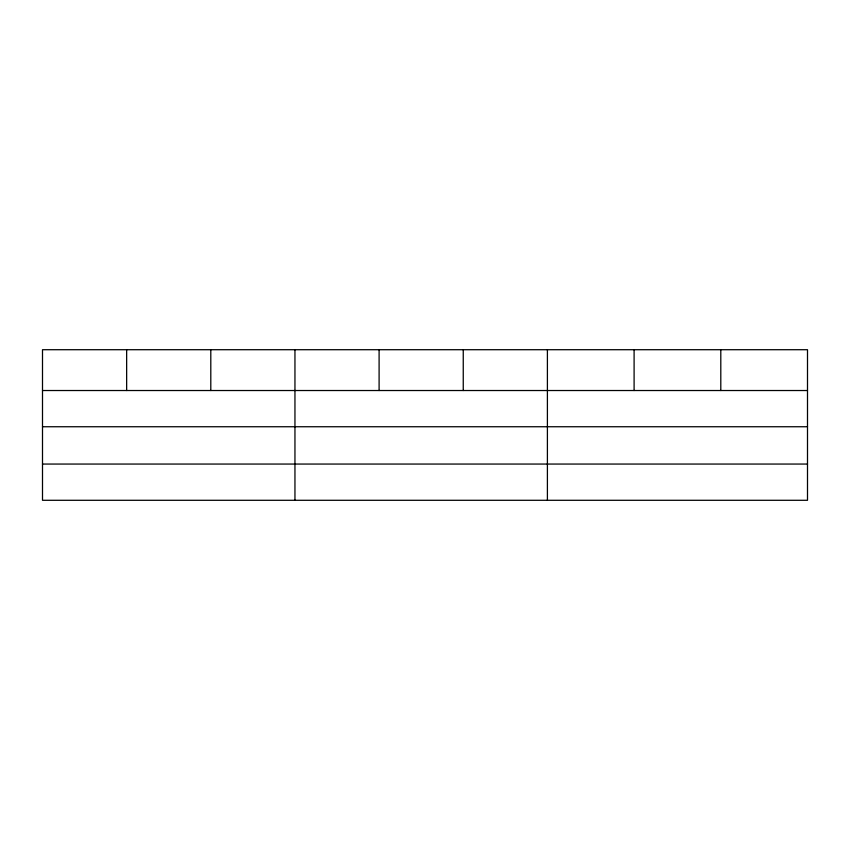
<?xml version="1.0" encoding="UTF-8"?>
<svg xmlns="http://www.w3.org/2000/svg" width="850" height="850" viewBox="0 0 850 850"><rect width="100%" height="100%" fill="white"/><g stroke="black" fill="none" stroke-linecap="round" stroke-linejoin="round"><path stroke-width="1.27" d="M807.5 426.743L807.5 349.711L42.5 349.711L42.5 500.289L807.5 500.289L807.5 426.743L42.5 426.743M42.5 390.522L807.5 390.522M42.5 464.058L807.5 464.058M720.8 349.711L720.8 390.522M634.1 349.711L634.1 390.522M547.4 349.711L547.4 500.289M463.25 349.711L463.25 390.522M379.1 349.711L379.1 390.522M294.95 349.711L294.95 500.289M210.8 349.711L210.8 390.522M126.65 349.711L126.65 390.522"/></g></svg>
